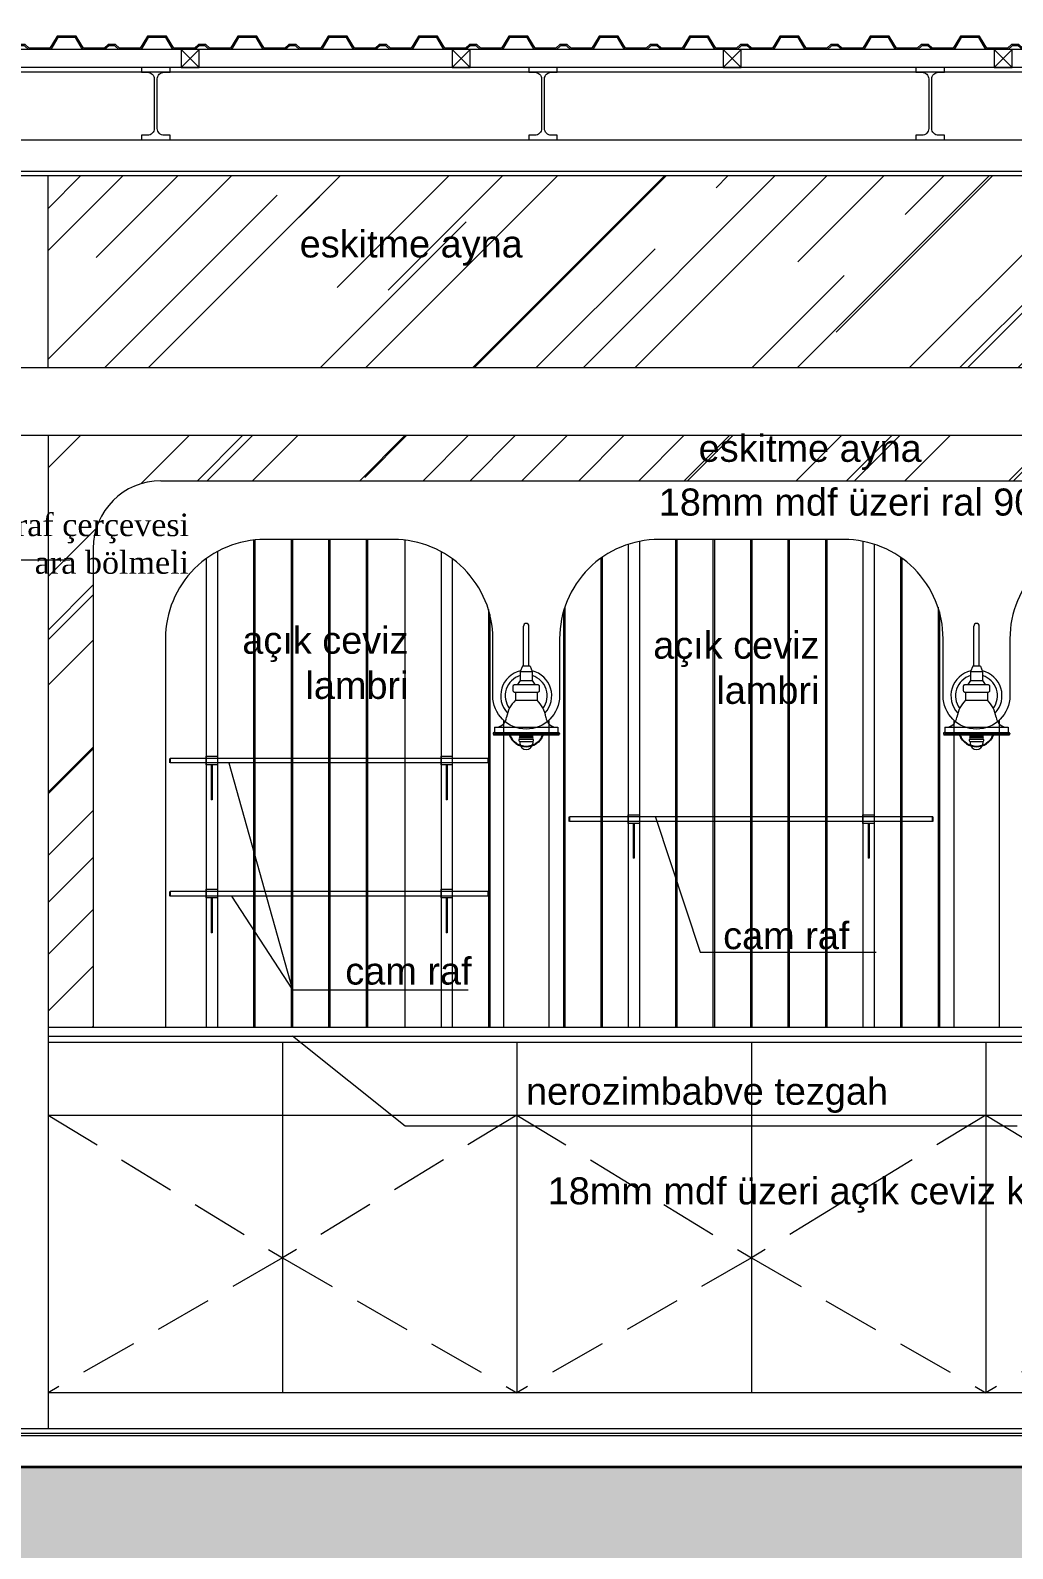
# Model space of a CAD drawing. Header units: millimetres. Extents: x 54215 to 67697, y 23496 to 56611.
# Drawn here: x 56575.6 to 56793, y 40581.5 to 40917.7 of the extents above; entities that cross this region are included whole.
import ezdxf

# ---------------------------------------------------------------- set-up
doc = ezdxf.new("R2010")
doc.units = ezdxf.units.MM
doc.linetypes.add('DASHED', pattern=[19.05, 12.7, -6.35])
for name, color, linetype, lineweight in [('no3_ahsap gorunus on ince', 32, 'Continuous', 13), ('no3_cam gorunus on', 142, 'Continuous', 15), ('no3_duvar kaplama', 8, 'Continuous', 0), ('no3_duvar mevcut', 4, 'Continuous', 35), ('no3_döşeme kaplama', 8, 'Continuous', 0), ('no3_kutu profil gorunus', 8, 'Continuous', 0), ('no3_kutuprofil kesit', 74, 'Continuous', 18), ('no3_mermer gorunus on', 31, 'Continuous', 15), ('no3_mobilya aydınlatma', 50, 'Continuous', 13), ('no3_paslanmaz kesit arka', 145, 'Continuous', 20), ('no3_yazı duvar', 152, 'Continuous', 0)]:
    doc.layers.add(name, color=color, linetype=linetype, lineweight=lineweight)
doc.layers.add('no3_tefriş ön ince', color=7, linetype='Continuous', lineweight=18, true_color=0x8c1aff)
doc.styles.add('style1', font='arial.ttf', dxfattribs={"height": 20})

# ---------------------------------------------------------------- blocks, each defined once
blk = doc.blocks.new('atyfön')
blk.add_arc((56036.77, 26714.51), 4, 202.1845, 337.8155)
at = {"layer": 'no3_mobilya aydınlatma'}
for p, q in [((56036.18, 26728.3), (56036.18, 26737.15)), ((56037.38, 26728.3), (56037.38, 26737.15)), ((56035.93, 26728.3), (56035.43, 26727.12)), ((56035.43, 26727.12), (56038.13, 26727.12)), ((56035.43, 26727.12), (56035.43, 26725.08)), ((56037.64, 26728.3), (56035.93, 26728.3)), ((56037.38, 26728.3), (56036.18, 26728.3)), ((56037.64, 26728.3), (56038.13, 26727.12)), ((56038.13, 26727.12), (56038.13, 26725.08)), ((56034.37, 26722.49), (56034.37, 26720.73)), ((56035.43, 26725.08), (56034.85, 26724.21)), ((56035.43, 26725.08), (56038.13, 26725.08)), ((56038.13, 26725.08), (56038.71, 26724.21)), ((56039.18, 26722.49), (56039.18, 26720.73)), ((56034.37, 26720.73), (56039.18, 26720.73)), ((56029.43, 26713.4), (56029.43, 26713.21)), ((56044.12, 26713.21), (56029.43, 26713.21)), ((56029.55, 26713.21), (56029.55, 26713)), ((56044, 26713), (56029.55, 26713)), ((56029.74, 26713.6), (56029.63, 26713.6)), ((56029.74, 26714.76), (56043.81, 26714.76)), ((56029.74, 26714.76), (56029.74, 26713.6)), ((56029.74, 26713.6), (56043.81, 26713.6)), ((56035.28, 26712.52), (56038.26, 26712.52)), ((56035.38, 26713), (56038.18, 26713)), ((56035.38, 26712.73), (56038.18, 26712.73)), ((56035.42, 26712.73), (56035.42, 26712.52)), ((56038.12, 26712.73), (56038.12, 26712.52)), ((56043.81, 26714.76), (56043.81, 26713.6)), ((56043.81, 26713.6), (56043.92, 26713.6)), ((56044, 26713.21), (56044, 26713)), ((56044.12, 26713.4), (56044.12, 26713.21)), ((56035.28, 26712.09), (56038.26, 26712.09)), ((56035.38, 26711.58), (56038.21, 26711.58)), ((56035.38, 26711.58), (56035.38, 26711.16)), ((56038.21, 26711.58), (56038.21, 26711.16))]:
    blk.add_line(p, q, dxfattribs=at)
blk.add_lwpolyline([(56034.21, 26724.21), (56039.34, 26724.21, -0.414214), (56039.64, 26723.91), (56039.64, 26722.79, -0.414214), (56039.34, 26722.49), (56034.21, 26722.49, -0.414214), (56033.91, 26722.79), (56033.91, 26723.91, -0.414214)], format="xyb", close=True, dxfattribs=at)
for centre, radius, start, end in [((56036.78, 26737.15), 0.6, 0, 180), ((56036.77, 26721.74), 5.65, 103.1776, 222.9082), ((56036.77, 26721.74), 4.65, 106.7508, 217.0011), ((56036.77, 26721.74), 5.65, 317.0918, 76.6409), ((56036.77, 26721.74), 4.65, 322.9989, 73.0469), ((56039.14, 26715.87), 6.81, 134.424, 170.4074), ((56034.41, 26715.87), 6.81, 9.5926, 45.576), ((56029.97, 26717.21), 2.46, 264.755, 355.288), ((56043.58, 26717.21), 2.46, 184.712, 275.245), ((56029.63, 26713.4), 0.2, 90, 180), ((56035.53, 26712.3), 0.329, 139.0085, 220.9915), ((56035.39, 26712.87), 0.133, 97.6154, 262.3846), ((56038.16, 26712.87), 0.133, 277.6154, 82.3846), ((56038.01, 26712.3), 0.329, 319.0085, 40.9915), ((56043.92, 26713.4), 0.2, 0, 90), ((56035.43, 26711.85), 0.275, 121.6327, 260.1048), ((56036.79, 26711.26), 1.42, 184.147, 355.853), ((56038.11, 26711.85), 0.275, 279.8952, 58.3673)]:
    blk.add_arc(centre, radius, start, end, dxfattribs=at)

msp = doc.modelspace()

# ---------------------------------------------------------------- hatches: boundary and pattern name
at = {"layer": 'no3_duvar kaplama'}
h = msp.add_hatch(dxfattribs=at)
h.set_pattern_fill('JIS_STN_2.5', color=256, scale=3)
h.set_pattern_definition([(45, (43689.048, 19634.885), (-5.3033009, 5.3033009), []), (45, (43694.343, 19634.885), (-5.3033009, 5.3033009), [3.6, -1.5])])
h.paths.add_polyline_path([(57465.888, 41139.963), (57465.888, 41239.963), (55417.539, 41239.963), (55417.539, 40557.963), (57735.614, 40557.963), (57735.614, 40567.963), (57637.388, 40567.963), (57637.388, 40572.963), (57607.388, 40572.963), (57607.388, 40590.463), (57577.388, 40590.463), (57577.388, 40607.963), (56955.888, 40607.963), (56955.888, 40606.963), (56955.888, 40599.463), (55456.888, 40599.463), (55456.888, 41154.463), (55503.388, 41154.463), (55503.388, 41194.463), (55640.054, 41194.463), (55640.054, 41154.463), (55724.054, 41154.463), (55724.054, 41194.463), (55829.054, 41194.463), (55829.054, 41154.463), (55845.054, 41154.463), (55845.054, 41194.463), (55950.054, 41194.463), (55950.054, 41154.463), (55966.054, 41154.463), (55966.054, 41194.463), (56071.054, 41194.463), (56071.054, 41154.463), (56087.054, 41154.463), (56087.054, 41194.463), (56192.054, 41194.463), (56192.054, 41154.463), (56200.054, 41154.463), (56254.554, 41154.463), (56262.554, 41154.463), (56262.554, 41194.463), (56300.554, 41194.463), (56300.554, 41154.463), (56316.554, 41154.463), (56316.554, 41194.463), (56421.554, 41194.463), (56421.554, 41154.463), (56437.554, 41154.463), (56437.554, 41194.463), (56542.554, 41194.463), (56542.554, 41154.463), (56558.554, 41154.463), (56558.554, 41194.463), (56663.554, 41194.463), (56663.554, 41154.463), (56679.554, 41154.463), (56679.554, 41194.463), (56784.554, 41194.463), (56784.554, 41154.463), (56800.554, 41154.463), (56800.554, 41194.463), (56905.554, 41194.463), (56905.554, 41154.463), (56913.554, 41154.463), (56955.888, 41154.463), (56965.888, 41154.463), (56965.888, 41139.963)])
h = msp.add_hatch(dxfattribs=at)
h.set_pattern_fill('AR-RROOF', color=251, angle=45)
h.set_pattern_definition([(45, (2906.12, 12507.684), (21.552615, 57.473639), [381, -50.8, 127, -25.4]), (45, (2921.028, 12540.552), (-41.847994, 5.926969), [76.2, -8.382, 152.4, -19.05]), (45, (2899.835, 12531.93), (81.3611205, 105.428207), [203.2, -35.56, 101.6, -25.4])])
h.paths.add_polyline_path([(55955.433, 40885.463), (55839.741, 40885.463), (55828.941, 40885.463), (55793.188, 40885.463), (55793.188, 40881.463), (55793.188, 40846.963), (55793.188, 40842.963), (55813.188, 40842.963), (55955.433, 40842.963)])
h.paths.add_polyline_path([(56216.788, 40885.463), (55970.433, 40885.463), (55970.433, 40842.963), (56216.788, 40842.963)])
h.paths.add_polyline_path([(56564.478, 40885.463), (56296.988, 40885.463), (56296.988, 40842.963), (56564.478, 40842.963)])
h.paths.add_polyline_path([(56890.888, 40885.463), (56579.478, 40885.463), (56579.478, 40842.963), (56890.888, 40842.963)])
at = {"layer": 'no3_yazı duvar'}
h = msp.add_hatch(dxfattribs=at)
h.set_pattern_fill('AR-RROOF', color=256, angle=45)
h.set_pattern_definition([(45, (2906.12, 12507.684), (21.552615, 57.473639), [381, -50.8, 127, -25.4]), (45, (2921.028, 12540.552), (-41.847994, 5.926969), [76.2, -8.382, 152.4, -19.05]), (45, (2899.835, 12531.93), (81.3611205, 105.428207), [203.2, -35.56, 101.6, -25.4])])
h.paths.add_polyline_path([(56579.478, 40696.948), (56589.478, 40696.948), (56589.478, 40802.963, -0.4142136), (56604.478, 40817.963), (56865.888, 40817.963, -0.4142136), (56880.888, 40802.963), (56880.888, 40696.948), (56890.888, 40696.948), (56890.888, 40827.963), (56579.478, 40827.963)])
h.paths.add_polyline_path([(56640.662, 40821.245), (56827.578, 40821.245), (56827.578, 40800.904), (56640.662, 40800.904)], flags=24)

# ---------------------------------------------------------------- linework, layer by layer
for p, q in [((56606.494, 40755.485), (56606.494, 40756.485)), ((56676.964, 40755.485), (56676.964, 40756.485)), ((56694.904, 40742.507), (56694.904, 40743.507)), ((56775.374, 40742.507), (56775.374, 40743.507)), ((56606.494, 40725.994), (56606.494, 40726.994)), ((56676.964, 40725.994), (56676.964, 40726.994))]:
    msp.add_line(p, q)
at = {"layer": 'no3_ahsap gorunus on ince'}
for p, q in [((56579.478, 40693.648), (56890.888, 40693.648)), ((56631.379, 40693.648), (56631.379, 40615.963)), ((56683.281, 40693.648), (56683.281, 40615.963)), ((56735.183, 40693.648), (56735.183, 40615.963)), ((56787.085, 40693.648), (56787.085, 40615.963)), ((56579.478, 40677.463), (56890.888, 40677.463)), ((56890.888, 40615.963), (56579.478, 40615.963))]:
    msp.add_line(p, q, dxfattribs=at)
at = {"layer": 'no3_cam gorunus on'}
for p, q in [((56676.964, 40756.485), (56606.494, 40756.485)), ((56676.964, 40755.485), (56606.494, 40755.485)), ((56775.374, 40743.507), (56694.904, 40743.507)), ((56775.374, 40742.507), (56694.904, 40742.507)), ((56676.964, 40726.994), (56606.494, 40726.994)), ((56676.964, 40725.994), (56606.494, 40725.994))]:
    msp.add_line(p, q, dxfattribs=at)
at = {"layer": 'no3_duvar kaplama'}
for p, q in [((56633.279, 40804.963), (56633.279, 40696.948)), ((56633.579, 40804.963), (56633.579, 40696.948)), ((56641.579, 40804.963), (56641.579, 40696.948)), ((56641.879, 40804.963), (56641.879, 40696.948)), ((56649.879, 40804.963), (56649.879, 40696.948)), ((56650.179, 40804.963), (56650.179, 40696.948)), ((56718.389, 40804.963), (56718.389, 40696.948)), ((56718.689, 40804.963), (56718.689, 40696.948)), ((56726.689, 40804.963), (56726.689, 40696.948)), ((56726.989, 40804.963), (56726.989, 40696.948)), ((56734.989, 40804.963), (56734.989, 40696.948)), ((56735.289, 40804.963), (56735.289, 40696.948)), ((56743.289, 40804.963), (56743.289, 40696.948)), ((56743.589, 40804.963), (56743.589, 40696.948)), ((56751.589, 40804.963), (56751.589, 40696.948)), ((56751.889, 40804.963), (56751.889, 40696.948)), ((56624.979, 40804.82), (56624.979, 40696.948)), ((56625.279, 40804.852), (56625.279, 40696.948)), ((56658.479, 40804.817), (56658.479, 40696.948)), ((56701.879, 40800.819), (56701.879, 40696.948)), ((56702.179, 40801.031), (56702.179, 40696.948)), ((56768.203, 40801.02), (56768.203, 40696.948)), ((56768.503, 40800.807), (56768.503, 40696.948)), ((56676.979, 40789.42), (56676.979, 40696.948)), ((56677.279, 40788.347), (56677.279, 40696.948)), ((56693.579, 40789.014), (56693.579, 40696.948)), ((56693.879, 40789.979), (56693.879, 40696.948)), ((56776.503, 40789.931), (56776.503, 40696.948)), ((56776.803, 40788.958), (56776.803, 40696.948))]:
    msp.add_line(p, q, dxfattribs=at)
at = {"layer": 'no3_duvar kaplama', "linetype": 'DASHED'}
for p, q in [((56579.478, 40677.463), (56631.379, 40645.86)), ((56683.281, 40677.463), (56631.379, 40645.86)), ((56683.281, 40677.463), (56735.183, 40645.86)), ((56787.085, 40677.463), (56735.183, 40645.86)), ((56787.085, 40677.463), (56838.986, 40645.86)), ((56631.379, 40645.86), (56579.478, 40615.963)), ((56631.379, 40645.86), (56683.281, 40615.963)), ((56735.183, 40645.86), (56683.281, 40615.963)), ((56735.183, 40645.86), (56787.085, 40615.963)), ((56838.986, 40645.86), (56787.085, 40615.963))]:
    msp.add_line(p, q, dxfattribs=at)
at = {"layer": 'no3_duvar mevcut'}
msp.add_line((56955.888, 40599.463), (55456.888, 40599.463), dxfattribs=at)
at = {"layer": 'no3_döşeme kaplama'}
for p, q in [((56955.888, 40607.963), (55456.888, 40607.963)), ((56955.888, 40606.963), (55456.888, 40606.963)), ((56955.888, 40606.463), (55456.888, 40606.463))]:
    msp.add_line(p, q, dxfattribs=at)
at = {"layer": 'no3_kutu profil gorunus'}
for p, q in [((56955.277, 40913.463), (55828.388, 40913.463)), ((56944.477, 40909.463), (56263.595, 40909.463)), ((56944.477, 40908.443), (56263.595, 40908.443)), ((56258.525, 40893.463), (56949.547, 40893.463)), ((56944.477, 40886.483), (56263.595, 40886.483)), ((56944.477, 40885.463), (56263.595, 40885.463))]:
    msp.add_line(p, q, dxfattribs=at)
at = {"layer": 'no3_kutuprofil kesit'}
for p, q in [((56612.941, 40913.463), (56608.941, 40909.463)), ((56608.941, 40913.463), (56612.941, 40909.463)), ((56672.941, 40913.463), (56668.941, 40909.463)), ((56668.941, 40913.463), (56672.941, 40909.463)), ((56732.941, 40913.463), (56728.941, 40909.463)), ((56728.941, 40913.463), (56732.941, 40909.463)), ((56792.941, 40913.463), (56788.941, 40909.463)), ((56788.941, 40913.463), (56792.941, 40909.463))]:
    msp.add_line(p, q, dxfattribs=at)
for points in [[(56583.595, 40916.463), (56581.495, 40916.463), (56579.895, 40913.763), (56575.295, 40913.763), (56574.395, 40914.563), (56572.795, 40914.563), (56571.895, 40913.763), (56567.295, 40913.763), (56565.695, 40916.463), (56563.595, 40916.463)], [(56583.595, 40916.163), (56581.666, 40916.163), (56580.066, 40913.463), (56575.181, 40913.463), (56574.281, 40914.263), (56572.909, 40914.263), (56572.009, 40913.463), (56567.124, 40913.463), (56565.524, 40916.163), (56563.595, 40916.163)], [(56603.595, 40916.463), (56601.495, 40916.463), (56599.895, 40913.763), (56595.295, 40913.763), (56594.395, 40914.563), (56592.795, 40914.563), (56591.895, 40913.763), (56587.295, 40913.763), (56585.695, 40916.463), (56583.595, 40916.463)], [(56603.595, 40916.163), (56601.666, 40916.163), (56600.066, 40913.463), (56595.181, 40913.463), (56594.281, 40914.263), (56592.909, 40914.263), (56592.009, 40913.463), (56587.124, 40913.463), (56585.524, 40916.163), (56583.595, 40916.163)], [(56623.595, 40916.463), (56621.495, 40916.463), (56619.895, 40913.763), (56615.295, 40913.763), (56614.395, 40914.563), (56612.795, 40914.563), (56611.895, 40913.763), (56607.295, 40913.763), (56605.695, 40916.463), (56603.595, 40916.463)], [(56623.595, 40916.163), (56621.666, 40916.163), (56620.066, 40913.463), (56615.181, 40913.463), (56614.281, 40914.263), (56612.909, 40914.263), (56612.009, 40913.463), (56607.124, 40913.463), (56605.524, 40916.163), (56603.595, 40916.163)], [(56643.595, 40916.463), (56641.495, 40916.463), (56639.895, 40913.763), (56635.295, 40913.763), (56634.395, 40914.563), (56632.795, 40914.563), (56631.895, 40913.763), (56627.295, 40913.763), (56625.695, 40916.463), (56623.595, 40916.463)], [(56643.595, 40916.163), (56641.666, 40916.163), (56640.066, 40913.463), (56635.181, 40913.463), (56634.281, 40914.263), (56632.909, 40914.263), (56632.009, 40913.463), (56627.124, 40913.463), (56625.524, 40916.163), (56623.595, 40916.163)], [(56663.595, 40916.463), (56661.495, 40916.463), (56659.895, 40913.763), (56655.295, 40913.763), (56654.395, 40914.563), (56652.795, 40914.563), (56651.895, 40913.763), (56647.295, 40913.763), (56645.695, 40916.463), (56643.595, 40916.463)], [(56663.595, 40916.163), (56661.666, 40916.163), (56660.066, 40913.463), (56655.181, 40913.463), (56654.281, 40914.263), (56652.909, 40914.263), (56652.009, 40913.463), (56647.124, 40913.463), (56645.524, 40916.163), (56643.595, 40916.163)], [(56683.595, 40916.463), (56681.495, 40916.463), (56679.895, 40913.763), (56675.295, 40913.763), (56674.395, 40914.563), (56672.795, 40914.563), (56671.895, 40913.763), (56667.295, 40913.763), (56665.695, 40916.463), (56663.595, 40916.463)], [(56683.595, 40916.163), (56681.666, 40916.163), (56680.066, 40913.463), (56675.181, 40913.463), (56674.281, 40914.263), (56672.909, 40914.263), (56672.009, 40913.463), (56667.124, 40913.463), (56665.524, 40916.163), (56663.595, 40916.163)], [(56703.595, 40916.463), (56701.495, 40916.463), (56699.895, 40913.763), (56695.295, 40913.763), (56694.395, 40914.563), (56692.795, 40914.563), (56691.895, 40913.763), (56687.295, 40913.763), (56685.695, 40916.463), (56683.595, 40916.463)], [(56703.595, 40916.163), (56701.666, 40916.163), (56700.066, 40913.463), (56695.181, 40913.463), (56694.281, 40914.263), (56692.909, 40914.263), (56692.009, 40913.463), (56687.124, 40913.463), (56685.524, 40916.163), (56683.595, 40916.163)], [(56723.595, 40916.463), (56721.495, 40916.463), (56719.895, 40913.763), (56715.295, 40913.763), (56714.395, 40914.563), (56712.795, 40914.563), (56711.895, 40913.763), (56707.295, 40913.763), (56705.695, 40916.463), (56703.595, 40916.463)], [(56723.595, 40916.163), (56721.666, 40916.163), (56720.066, 40913.463), (56715.181, 40913.463), (56714.281, 40914.263), (56712.909, 40914.263), (56712.009, 40913.463), (56707.124, 40913.463), (56705.524, 40916.163), (56703.595, 40916.163)], [(56743.595, 40916.463), (56741.495, 40916.463), (56739.895, 40913.763), (56735.295, 40913.763), (56734.395, 40914.563), (56732.795, 40914.563), (56731.895, 40913.763), (56727.295, 40913.763), (56725.695, 40916.463), (56723.595, 40916.463)], [(56743.595, 40916.163), (56741.666, 40916.163), (56740.066, 40913.463), (56735.181, 40913.463), (56734.281, 40914.263), (56732.909, 40914.263), (56732.009, 40913.463), (56727.124, 40913.463), (56725.524, 40916.163), (56723.595, 40916.163)], [(56763.595, 40916.463), (56761.495, 40916.463), (56759.895, 40913.763), (56755.295, 40913.763), (56754.395, 40914.563), (56752.795, 40914.563), (56751.895, 40913.763), (56747.295, 40913.763), (56745.695, 40916.463), (56743.595, 40916.463)], [(56763.595, 40916.163), (56761.666, 40916.163), (56760.066, 40913.463), (56755.181, 40913.463), (56754.281, 40914.263), (56752.909, 40914.263), (56752.009, 40913.463), (56747.124, 40913.463), (56745.524, 40916.163), (56743.595, 40916.163)], [(56783.595, 40916.463), (56781.495, 40916.463), (56779.895, 40913.763), (56775.295, 40913.763), (56774.395, 40914.563), (56772.795, 40914.563), (56771.895, 40913.763), (56767.295, 40913.763), (56765.695, 40916.463), (56763.595, 40916.463)], [(56783.595, 40916.163), (56781.666, 40916.163), (56780.066, 40913.463), (56775.181, 40913.463), (56774.281, 40914.263), (56772.909, 40914.263), (56772.009, 40913.463), (56767.124, 40913.463), (56765.524, 40916.163), (56763.595, 40916.163)], [(56803.595, 40916.463), (56801.495, 40916.463), (56799.895, 40913.763), (56795.295, 40913.763), (56794.395, 40914.563), (56792.795, 40914.563), (56791.895, 40913.763), (56787.295, 40913.763), (56785.695, 40916.463), (56783.595, 40916.463)], [(56803.595, 40916.163), (56801.666, 40916.163), (56800.066, 40913.463), (56795.181, 40913.463), (56794.281, 40914.263), (56792.909, 40914.263), (56792.009, 40913.463), (56787.124, 40913.463), (56785.524, 40916.163), (56783.595, 40916.163)]]:
    msp.add_lwpolyline(points, dxfattribs=at)
for points in [[(56608.941, 40913.463), (56608.941, 40909.463), (56612.941, 40909.463), (56612.941, 40913.463)], [(56668.941, 40913.463), (56668.941, 40909.463), (56672.941, 40909.463), (56672.941, 40913.463)], [(56728.941, 40913.463), (56728.941, 40909.463), (56732.941, 40909.463), (56732.941, 40913.463)], [(56788.941, 40913.463), (56788.941, 40909.463), (56792.941, 40909.463), (56792.941, 40913.463)]]:
    msp.add_lwpolyline(points, close=True, dxfattribs=at)
for points in [[(56603.666, 40895.983), (56603.666, 40906.943, -0.4142136), (56605.166, 40908.443), (56606.486, 40908.443), (56606.486, 40909.463), (56600.186, 40909.463), (56600.186, 40908.443), (56601.506, 40908.443, -0.4142136), (56603.006, 40906.943), (56603.006, 40895.983, -0.4142136), (56601.506, 40894.483), (56600.186, 40894.483), (56600.186, 40893.463), (56606.486, 40893.463), (56606.486, 40894.483), (56605.166, 40894.483, -0.4142136)], [(56689.389, 40895.983), (56689.389, 40906.943, -0.4142136), (56690.889, 40908.443), (56692.209, 40908.443), (56692.209, 40909.463), (56685.909, 40909.463), (56685.909, 40908.443), (56687.229, 40908.443, -0.4142136), (56688.729, 40906.943), (56688.729, 40895.983, -0.4142136), (56687.229, 40894.483), (56685.909, 40894.483), (56685.909, 40893.463), (56692.209, 40893.463), (56692.209, 40894.483), (56690.889, 40894.483, -0.4142136)], [(56775.111, 40895.983), (56775.111, 40906.943, -0.4142136), (56776.611, 40908.443), (56777.931, 40908.443), (56777.931, 40909.463), (56771.631, 40909.463), (56771.631, 40908.443), (56772.951, 40908.443, -0.4142136), (56774.451, 40906.943), (56774.451, 40895.983, -0.4142136), (56772.951, 40894.483), (56771.631, 40894.483), (56771.631, 40893.463), (56777.931, 40893.463), (56777.931, 40894.483), (56776.611, 40894.483, -0.4142136)]]:
    msp.add_lwpolyline(points, format="xyb", close=True, dxfattribs=at)
at = {"layer": 'no3_mermer gorunus on'}
for p, q in [((56579.478, 40696.948), (56890.888, 40696.948)), ((56579.478, 40694.948), (56890.888, 40694.948))]:
    msp.add_line(p, q, dxfattribs=at)
at = {"layer": 'no3_paslanmaz kesit arka'}
for p, q in [((56615.629, 40755.064), (56615.629, 40747.324)), ((56615.829, 40755.064), (56615.829, 40747.324)), ((56667.629, 40755.064), (56667.629, 40747.324)), ((56667.829, 40755.064), (56667.829, 40747.324)), ((56615.829, 40747.324), (56615.629, 40747.324)), ((56667.829, 40747.324), (56667.629, 40747.324)), ((56709.048, 40742.086), (56709.048, 40734.347)), ((56709.248, 40742.086), (56709.248, 40734.347)), ((56761.048, 40742.086), (56761.048, 40734.347)), ((56761.248, 40742.086), (56761.248, 40734.347)), ((56709.248, 40734.347), (56709.048, 40734.347)), ((56761.248, 40734.347), (56761.048, 40734.347)), ((56615.629, 40725.573), (56615.629, 40717.833)), ((56615.829, 40725.573), (56615.829, 40717.833)), ((56667.629, 40725.573), (56667.629, 40717.833)), ((56667.829, 40725.573), (56667.829, 40717.833)), ((56615.829, 40717.833), (56615.629, 40717.833)), ((56667.829, 40717.833), (56667.629, 40717.833))]:
    msp.add_line(p, q, dxfattribs=at)
for points in [[(56614.479, 40756.985), (56616.979, 40756.985), (56616.979, 40755.064), (56614.479, 40755.064)], [(56666.479, 40756.985), (56668.979, 40756.985), (56668.979, 40755.064), (56666.479, 40755.064)], [(56707.898, 40744.007), (56710.398, 40744.007), (56710.398, 40742.086), (56707.898, 40742.086)], [(56759.898, 40744.007), (56762.398, 40744.007), (56762.398, 40742.086), (56759.898, 40742.086)], [(56614.479, 40727.494), (56616.979, 40727.494), (56616.979, 40725.573), (56614.479, 40725.573)], [(56666.479, 40727.494), (56668.979, 40727.494), (56668.979, 40725.573), (56666.479, 40725.573)]]:
    msp.add_lwpolyline(points, close=True, dxfattribs=at)
at = {"layer": 'no3_tefriş ön ince'}
for p, q in [((56579.478, 40842.963), (56579.478, 40885.463)), ((56901.843, 40842.963), (55813.188, 40842.963)), ((56905.888, 40827.963), (55777.488, 40827.963)), ((56579.478, 40827.963), (56579.478, 40607.963)), ((56604.478, 40817.963), (56865.888, 40817.963)), ((56589.478, 40802.963), (56589.478, 40696.948)), ((56616.979, 40802.296), (56616.979, 40696.948)), ((56666.479, 40802.278), (56666.479, 40696.948)), ((56707.889, 40803.872), (56707.889, 40696.948)), ((56710.389, 40804.53), (56710.389, 40696.948)), ((56759.889, 40804.548), (56759.889, 40696.948)), ((56762.389, 40803.901), (56762.389, 40696.948)), ((56614.479, 40800.712), (56614.479, 40696.948)), ((56668.979, 40800.688), (56668.979, 40696.948)), ((56680.339, 40764.911), (56680.339, 40696.948)), ((56690.339, 40764.911), (56690.339, 40696.948)), ((56780.027, 40764.911), (56780.027, 40696.948)), ((56790.027, 40764.911), (56790.027, 40696.948))]:
    msp.add_line(p, q, dxfattribs=at)
msp.add_lwpolyline([(56864.888, 40696.948), (56864.888, 40782.963, 0.4142136), (56842.888, 40804.963), (56814.418, 40804.963, 0.4142136), (56792.418, 40782.963), (56792.418, 40770.354, -1), (56777.636, 40770.354), (56777.636, 40782.963, 0.4142136), (56755.636, 40804.963), (56714.73, 40804.963, 0.4142136), (56692.73, 40782.963), (56692.73, 40770.354, -1), (56677.948, 40770.354), (56677.948, 40782.963, 0.4142136), (56655.948, 40804.963), (56627.478, 40804.963, 0.4142136), (56605.478, 40782.963), (56605.478, 40696.948)], format="xyb", dxfattribs=at)
msp.add_arc((56604.478, 40802.963), 15, 90, 180, dxfattribs=at)
at = {"layer": 'no3_yazı duvar'}
msp.add_line((56620.087, 40725.994), (56633.579, 40705.195), dxfattribs=at)
at = {"layer": 'no3_yazı duvar', "elevation": -1726.018}
msp.add_lwpolyline([(56584.398, 40800.371), (56481.39, 40800.371), (56464.892, 40779.09)], dxfattribs=at)
at = {"layer": 'no3_yazı duvar'}
for points in [[(56619.477, 40755.485), (56633.579, 40705.195), (56672.498, 40705.195)], [(56713.962, 40743.45), (56723.88, 40713.57), (56762.8, 40713.57)], [(56794.065, 40675.032), (56658.577, 40675.032), (56633.579, 40694.948)]]:
    msp.add_lwpolyline(points, dxfattribs=at)

# ---------------------------------------------------------------- block references
for p in [(648.564, 14048.611), (748.253, 14048.611)]:
    msp.add_blockref('atyfön', p)

# ---------------------------------------------------------------- texts
at = {"layer": 'no3_yazı duvar', "width": 196.13956, "attachment_point": 3, "style": 'style1'}
for s, insert, char_height in [('eskitme ayna', (56684.571, 40873.413), 6), ('eskitme ayna', (56772.896, 40828.154), 6), ('18mm mdf üzeri ral 9001 lake', (56825.078, 40816.245), 6), ('{\\fGeorgia|b0|i0|c162|p18;\\H0.625x;16  mm ral 9005 boyalı boru raf çerçevesi\\Para bölmeli\\P}', (56610.715, 40810.702), 8), ('açık ceviz\\P lambri', (56659.289, 40785.652), 6), ('açık ceviz \\Plambri', (56750.254, 40784.554), 6), ('cam raf', (56756.884, 40720.228), 6), ('cam raf', (56673.235, 40712.379), 6), ('nerozimbabve tezgah', (56765.432, 40685.758), 6), ('18mm mdf üzeri açık ceviz kaplama dolap', (56846.145, 40663.691), 6)]:
    msp.add_mtext(s, dxfattribs=dict(at, insert=insert, char_height=char_height))

doc.saveas('drawing.dxf')
